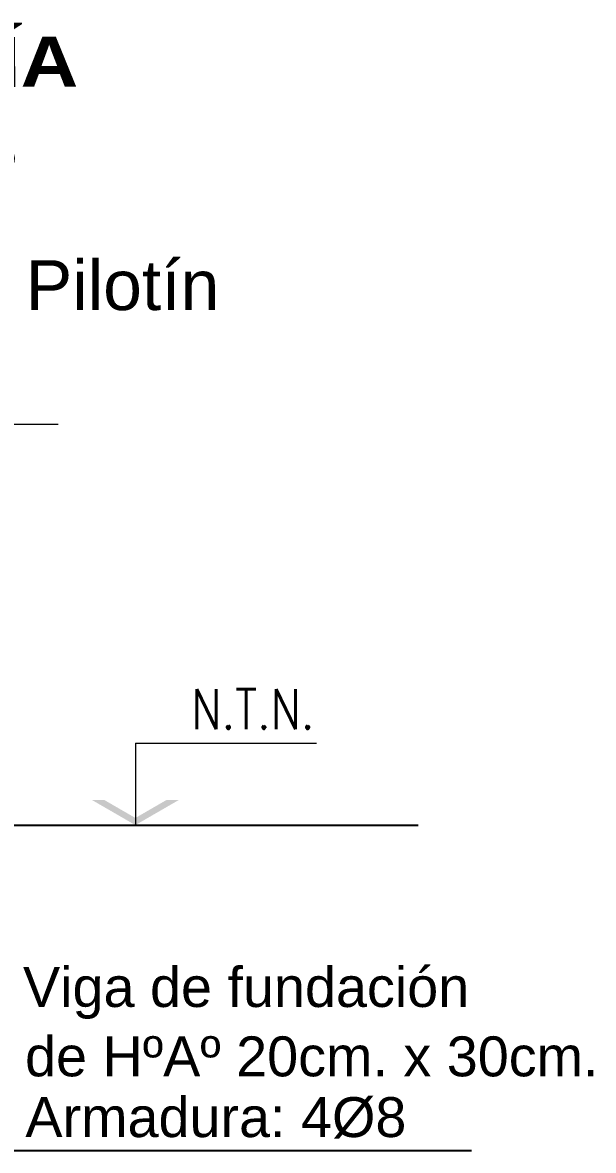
# Model space of a CAD drawing. Header units: millimetres. Extents: x 141 to 456, y -20 to 129.
# Drawn here: x 193.86 to 196.72, y 68.68 to 74.34 of the extents above; entities that cross this region are included whole.
import ezdxf
from ezdxf.enums import TextEntityAlignment as Align

# ---------------------------------------------------------------- set-up
doc = ezdxf.new("R2010")
doc.units = ezdxf.units.MM
doc.header["$LTSCALE"] = 0.1
doc.header["$MEASUREMENT"] = 0
doc.layers.add('00-COTAS', color=1, linetype='Continuous', lineweight=9)
doc.layers.add('referencias', color=1, linetype='Continuous', lineweight=5)
for name, color, linetype in [('AUXILIAR', 1, 'Continuous'), ('FUNDACION', 4, 'Continuous'), ('LINEAS DE PROYECCIÓN', 60, 'Continuous'), ('ROTULO', 5, 'Continuous')]:
    doc.layers.add(name, color=color, linetype=linetype)
doc.styles.add('1 en 100', font='romans.shx', dxfattribs={"height": 0.17})
doc.styles.add('Afro', font='arial.ttf', dxfattribs={"height": 0.2})
doc.styles.add('ARIAL', font='arial.ttf', dxfattribs={"height": 0.18})
doc.styles.add('COTAS', font='ROMANS.shx', dxfattribs={"width": 0.7})
doc.dimstyles.new('1 en 20', dxfattribs={"dimtxt": 0.018, "dimasz": 0.018, "dimexe": 0, "dimexo": 0, "dimgap": 0.01, "dimtad": 1, "dimzin": 0, "dimdsep": 46, "dimtxsty": '1 en 100', "dimblk1": 'C-1', "dimblk2": 'C-1', "dimsah": 1, "dimcen": 0.1, "dimse1": 1, "dimse2": 1, "dimclrd": 1, "dimclrt": 256, "dimadec": 0, "dimazin": 0, "dimtfac": 1, "dimtix": 1, "dimtofl": 0, "dimtmove": 2, "dimatfit": 3, "dimfxl": 1, "dimtolj": 1, "dimtzin": 0, "dimlwd": -1, "dimarcsym": 0})

# ---------------------------------------------------------------- blocks, each defined once
blk = doc.blocks.new('C-1')
for p, q in [((-1, 0), (0, 0)), ((0, -0.5), (0, 0.5))]:
    blk.add_line(p, q)
at = {"const_width": 0.05}
for points in [[(-0.5, 0), (0, 0)], [(-0.18, -0.18), (0.18, 0.18)]]:
    blk.add_lwpolyline(points, dxfattribs=at)
blk = doc.blocks.new('niv')
at = {"linetype": 'ByBlock'}
blk.add_line((0, 0.3254), (0, 0), dxfattribs=at)
blk.add_line((0, 0.3254), (0.7204, 0.3254))
for points in [[(-0.1724, 0.0996), (-0.1232, 0.0996), (0, 0), (0, 0.0284)], [(0.1724, 0.0996), (0.1232, 0.0996), (0, 0), (0, 0.0284)]]:
    blk.add_solid(points)
at = {"style": 'COTAS', "width": 0.8}
blk.add_attdef('NIVEL', text='', height=0.1478, dxfattribs=at).set_placement((0.7126, 0.3816), align=Align.RIGHT)

msp = doc.modelspace()

# ---------------------------------------------------------------- linework, layer by layer
at = {"layer": 'AUXILIAR', "color": 6, "lineweight": 18}
msp.add_lwpolyline([(191.5735, 72.3233), (192.2836, 72.3233), (192.4283, 72.5752), (192.7388, 72.0469), (192.8748, 72.3233), (194.0361, 72.3233)], dxfattribs=at)
at = {"layer": 'FUNDACION', "color": 1}
msp.add_line((190.2346, 70.3147), (195.8404, 70.3147), dxfattribs=at)

# ---------------------------------------------------------------- block references
at = {"layer": '00-COTAS'}
ref = msp.add_blockref('niv', (194.4235, 70.3147), dxfattribs=dict(at, xscale=1.260000000000218, yscale=1.260000000000218, zscale=1.260000000000218))
ref.add_attrib('NIVEL', 'N.T.N.', dxfattribs={"color": 2, "height": 0.2, "style": 'COTAS', "width": 0.8}).set_placement((195.3214, 70.7955), align=Align.RIGHT)

# ---------------------------------------------------------------- texts
at = {"layer": 'referencias', "style": 'ARIAL'}
for s, p in [('Viga de fundación', (193.8601, 69.4035)), ('de HºAº 20cm. x 30cm.', (193.8705, 69.056)), ('Armadura: 4%%C8', (193.872, 68.7516))]:
    msp.add_text(s, height=0.2, dxfattribs=at).set_placement(p)
at = {"layer": 'referencias', "insert": (190.5931, 73.1452), "char_height": 0.25, "width": 8.422895, "attachment_point": 1, "style": 'ARIAL'}
msp.add_mtext('Viga de Fundación y Pilotín', dxfattribs=at)
at = {"layer": 'ROTULO', "color": 7, "linetype": 'Continuous', "insert": (192.6387, 73.8949, -10.2721), "char_height": 0.25, "width": 4.023547, "attachment_point": 5, "rotation": 0.3481, "style": 'Afro'}
msp.add_mtext('\\pxqc;{\\fArial Black|b1|i0|c0|p34;MAMPOSTERÍA \\fArial|b0|i0|c0|p34;\\C256; \\P\\fSwis721 BdOul BT|b1|i0|c0|p82;\\C7;0.15 ; 0.20 mts}', dxfattribs=at)

# ---------------------------------------------------------------- leaders
at = {"layer": 'LINEAS DE PROYECCIÓN'}
msp.add_leader([(192.8995, 69.5439), (193.5756, 68.6846), (196.1075, 68.6846)], dimstyle='1 en 20', override={"dimgap": 0.01, "dimtad": 0, "dimclrd": 2}, dxfattribs=at)

doc.saveas('drawing.dxf')
